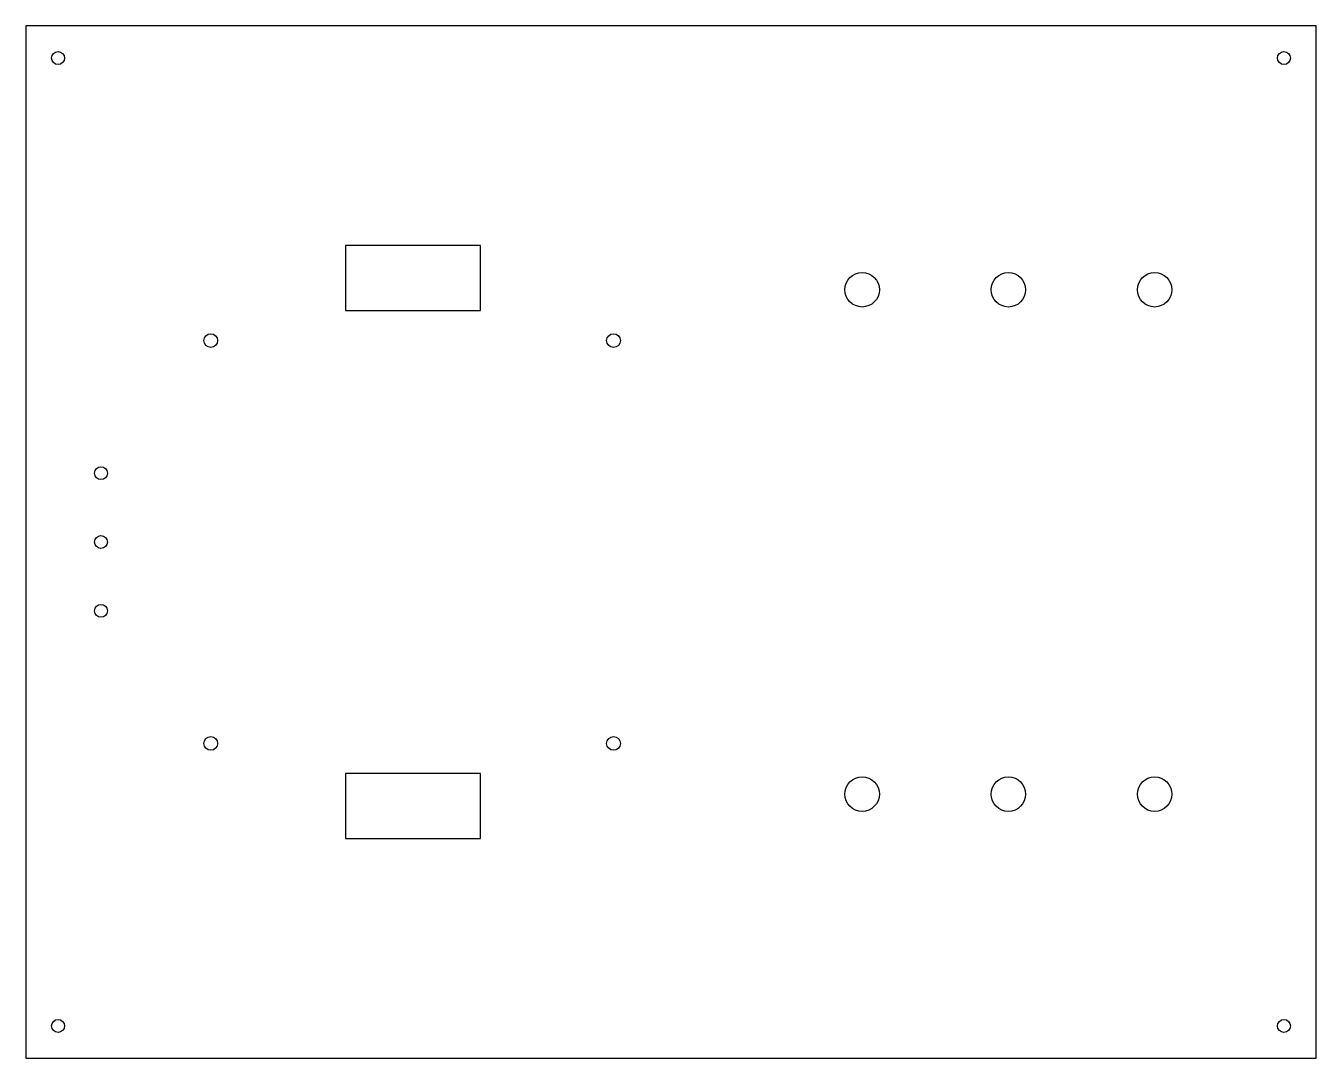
# Model space of a CAD drawing. Header units: millimetres. Extents: x 0 to 300, y 0 to 240.
import ezdxf

# ---------------------------------------------------------------- set-up
doc = ezdxf.new("R2010")
doc.units = ezdxf.units.MM

msp = doc.modelspace()

# ---------------------------------------------------------------- linework, layer by layer
at = {"color": 7, "linetype": 'Continuous', "lineweight": 25}
for p, q in [((300, 240), (0, 240)), ((0, 240), (0, 0)), ((300, 0), (300, 240)), ((105.7, 188.92), (74.3, 188.92)), ((74.3, 188.92), (74.3, 173.83)), ((105.7, 173.83), (105.7, 188.92)), ((74.3, 173.83), (105.7, 173.83)), ((105.7, 66.17), (74.3, 66.17)), ((74.3, 66.17), (74.3, 51.08)), ((105.7, 51.08), (105.7, 66.17)), ((74.3, 51.08), (105.7, 51.08)), ((0, 0), (300, 0))]:
    msp.add_line(p, q, dxfattribs=at)
for centre, radius in [((7.5, 232.5), 1.5), ((292.5, 232.5), 1.5), ((194.44, 178.63), 4), ((228.44, 178.63), 4), ((262.44, 178.63), 4), ((43, 166.82), 1.6), ((136.64, 166.82), 1.6), ((17.48, 136), 1.5), ((17.48, 120), 1.5), ((17.48, 104), 1.5), ((43, 73.18), 1.6), ((136.64, 73.18), 1.6), ((194.44, 61.38), 4), ((228.44, 61.38), 4), ((262.44, 61.38), 4), ((7.5, 7.5), 1.5), ((292.5, 7.5), 1.5)]:
    msp.add_circle(centre, radius, dxfattribs=at)

doc.saveas('drawing.dxf')
